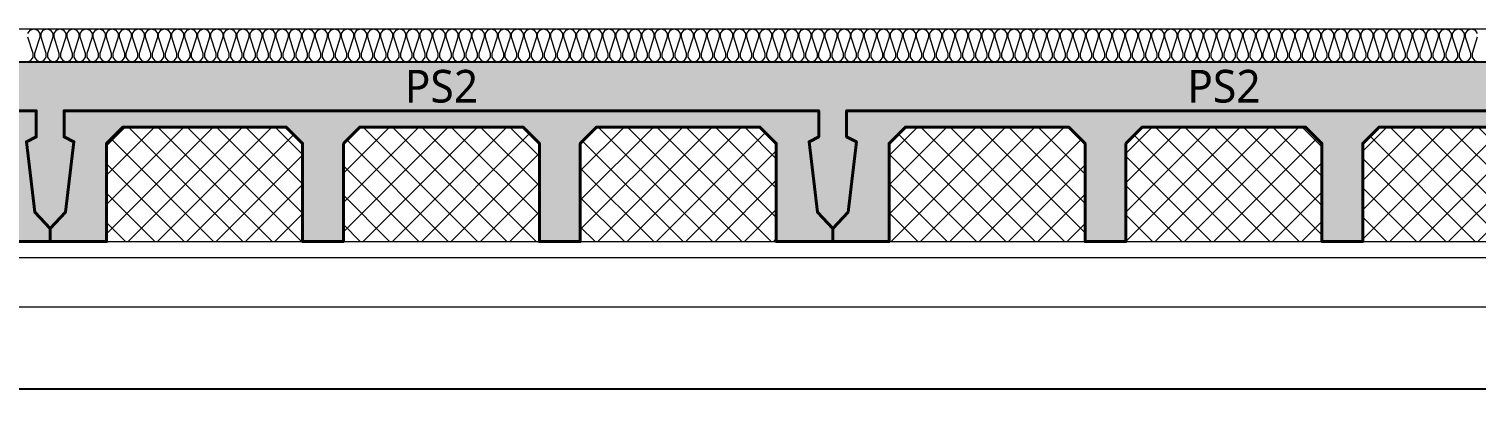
# Model space of a CAD drawing. Header units: millimetres. Extents: x 0 to 420000, y 0 to 297000.
# Drawn here: x 265178 to 269607, y 33150 to 34300 of the extents above; entities that cross this region are included whole.
import ezdxf
from ezdxf.enums import TextEntityAlignment as Align

# ---------------------------------------------------------------- set-up
doc = ezdxf.new("R2010")
doc.units = ezdxf.units.MM
doc.linetypes.add('0731_main_plan$0$form_$0$y-Landschaft$0$_$1$20120914_Verkehrsflächen_Grün$0$20120628_xref - Gammel$1$3_H-GL_F1_U3 - Default$0${ Offset Lines }', pattern=[0])
doc.linetypes.add('CEN', pattern=[62, 60, -1, 0, -1])
for name, color, linetype, lineweight in [('A-AXIS-LINE', 1, 'CEN', 15), ('A-CONC-LIN1', 2, 'Continuous', 40), ('A-CONC-LIN2', 7, 'Continuous', 25), ('A-ELEV-LIN2', 7, 'Continuous', 25), ('A-XXXX-INSL1', 15, 'Continuous', 18), ('A-XXXX-INSL2', 8, 'Continuous', 18)]:
    doc.layers.add(name, color=color, linetype=linetype, lineweight=lineweight)
doc.layers.add('A-CONC-SOLD', color=253, linetype='CEN')
doc.layers.add('A-XXXX-NPLT', color=144, linetype='Continuous', lineweight=15, plot=False)
doc.styles.add('맑은고딕', font='')
doc.styles.get('맑은고딕').set_extended_font_data('Malgun Gothic')

# ---------------------------------------------------------------- blocks, each defined once
blk = doc.blocks.new('axis(211208)')
at = {"layer": 'A-AXIS-LINE', "ltscale": 1000}
blk.add_line((4631788.1, -432118.7), (4955413.1, -432118.7), dxfattribs=at)
blk = doc.blocks.new('PS2')
at = {"layer": 'A-CONC-SOLD'}
h = blk.add_hatch(color=256, dxfattribs=at)
h.dxf.hatch_style = 1
h.paths.add_polyline_path([(1197.5, 0), (-1197.5, 0), (-1197.5, -510), (-1150.5, -460), (-1125, -245), (-1155, -230), (-1155, -150), (1155, -150), (1155, -230), (1125, -245), (1150.5, -460), (1197.5, -510)])
h = blk.add_hatch(color=256, dxfattribs=at)
h.dxf.hatch_style = 1
h.paths.add_polyline_path([(-1150.5, -460), (-1197.5, -510), (-1197.5, -550), (-1025, -550), (-1025, -510), (-1025, -250), (-975, -200), (-475, -200), (-425, -250), (-425, -510), (-425, -550), (-300, -550), (-300, -510), (-300, -250), (-250, -200), (250, -200), (300, -250), (300, -510), (300, -550), (425, -550), (425, -510), (425, -250), (475, -200), (975, -200), (1025, -250), (1025, -510), (1025, -550), (1197.5, -550), (1197.5, -510), (1150.5, -460), (1125, -245), (1155, -230), (1155, -150), (-1155, -150), (-1155, -230), (-1125, -245)])
at = {"layer": 'A-XXXX-INSL2'}
h = blk.add_hatch(dxfattribs=at)
h.set_pattern_fill('ANSI37', color=256, scale=20)
h.set_pattern_definition([(45, (-289951.5, -41968), (-44.90128, 44.90128), []), (135, (-289951.5, -41968), (-44.90128, -44.90128), [])])
h.paths.add_polyline_path([(-975, -200), (-1025, -250), (-1025, -510), (-1025, -550), (-425, -550), (-425, -510), (-425, -250), (-475, -200)])
h.paths.add_polyline_path([(-250, -200), (-300, -250), (-300, -510), (-300, -550), (300, -550), (300, -510), (300, -250), (250, -200)])
h.paths.add_polyline_path([(425, -510), (425, -550), (1025, -550), (1025, -510), (1025, -250), (975, -200), (475, -200), (425, -250)])
at = {"layer": 'A-CONC-LIN1', "color": 2, "linetype": '0731_main_plan$0$form_$0$y-Landschaft$0$_$1$20120914_Verkehrsflächen_Grün$0$20120628_xref - Gammel$1$3_H-GL_F1_U3 - Default$0${ Offset Lines }'}
blk.add_lwpolyline([(-300, -250), (-300, -510), (-300, -510), (-300, -550), (-425, -550), (-425, -510), (-425, -510), (-425, -250), (-475, -200), (-975, -200), (-1025, -250), (-1025, -510), (-1025, -510), (-1025, -550), (-1197.5, -550), (-1197.5, -510), (-1150.5, -460), (-1125, -245), (-1155, -230), (-1155, -150), (1155, -150), (1155, -230), (1125, -245), (1150.5, -460), (1197.5, -510), (1197.5, -550), (1025, -550), (1025, -510), (1025, -510), (1025, -250), (975, -200), (475, -200), (425, -250), (425, -510), (425, -510), (425, -550), (300, -550), (300, -510), (300, -510), (300, -250), (250, -200), (-250, -200)], close=True, dxfattribs=at)
at = {"layer": 'A-CONC-LIN2'}
blk.add_line((-1197.5, 0), (1197.5, 0), dxfattribs=at)
at = {"layer": 'A-XXXX-NPLT'}
for p, q in [((-1025, -550), (-425, -550)), ((-300, -550), (300, -550)), ((425, -550), (1025, -550))]:
    blk.add_line(p, q, dxfattribs=at)
at = {"layer": 'A-XXXX-NPLT', "style": '맑은고딕'}
blk.add_text('PS2', height=100, dxfattribs=at).set_placement((0, -75), align=Align.MIDDLE)
blk = doc.blocks.new('지하2층')
at = {"layer": 'A-ELEV-LIN2'}
blk.add_line((4822823.8, -392368.7), (4877723.8, -392368.7), dxfattribs=at)
at = {"layer": 'A-XXXX-INSL1'}
blk.add_lwpolyline([(4874723.8, -391968.7), (4834673.8, -391968.7), (4834673.8, -392418.7), (4833973.8, -392418.7), (4833973.8, -391968.7), (4825673.8, -391968.7)], dxfattribs=at)
at = {"layer": 'A-XXXX-INSL2'}
blk.add_line((4802023.8, -391268.7), (4878923.8, -391268.7), dxfattribs=at)
for points in [[(4835483.8, -391368.7), (4835494.8, -391364.7), (4835501.8, -391354.7), (4835501.8, -391343.7), (4835485.8, -391293.7)], [(4835485.8, -391282.7), (4835492.8, -391272.7), (4835503.8, -391268.7), (4835514.8, -391272.7), (4835521.8, -391282.7), (4835521.8, -391293.7), (4835505.8, -391343.7), (4835505.8, -391354.7), (4835512.8, -391364.7), (4835523.8, -391368.7), (4835534.8, -391364.7), (4835541.8, -391354.7), (4835541.8, -391343.7), (4835525.8, -391293.7), (4835525.8, -391282.7), (4835532.8, -391272.7), (4835543.8, -391268.7), (4835554.8, -391272.7), (4835561.8, -391282.7), (4835561.8, -391293.7), (4835545.8, -391343.7), (4835545.8, -391354.7), (4835552.8, -391364.7), (4835563.8, -391368.7), (4835574.8, -391364.7), (4835581.8, -391354.7), (4835581.8, -391343.7), (4835565.8, -391293.7), (4835565.8, -391282.7), (4835572.8, -391272.7), (4835583.8, -391268.7), (4835594.8, -391272.7), (4835601.8, -391282.7), (4835601.8, -391293.7), (4835585.8, -391343.7), (4835585.8, -391354.7), (4835592.8, -391364.7), (4835603.8, -391368.7), (4835614.8, -391364.7), (4835621.8, -391354.7), (4835621.8, -391343.7), (4835605.8, -391293.7), (4835605.8, -391282.7), (4835612.8, -391272.7), (4835623.8, -391268.7), (4835634.8, -391272.7), (4835641.8, -391282.7), (4835641.8, -391293.7), (4835625.8, -391343.7), (4835625.8, -391354.7), (4835632.8, -391364.7), (4835643.8, -391368.7), (4835654.8, -391364.7), (4835661.8, -391354.7), (4835661.8, -391343.7), (4835645.8, -391293.7), (4835645.8, -391282.7), (4835652.8, -391272.7), (4835663.8, -391268.7), (4835674.8, -391272.7), (4835681.8, -391282.7), (4835681.8, -391293.7), (4835665.8, -391343.7), (4835665.8, -391354.7), (4835672.8, -391364.7), (4835683.8, -391368.7), (4835694.8, -391364.7), (4835701.8, -391354.7), (4835701.8, -391343.7), (4835685.8, -391293.7), (4835685.8, -391282.7), (4835692.8, -391272.7), (4835703.8, -391268.7), (4835714.8, -391272.7), (4835721.8, -391282.7), (4835721.8, -391293.7), (4835705.8, -391343.7), (4835705.8, -391354.7), (4835712.8, -391364.7), (4835723.8, -391368.7), (4835734.8, -391364.7), (4835741.8, -391354.7), (4835741.8, -391343.7), (4835725.8, -391293.7), (4835725.8, -391282.7), (4835732.8, -391272.7), (4835743.8, -391268.7), (4835754.8, -391272.7), (4835761.8, -391282.7), (4835761.8, -391293.7), (4835745.8, -391343.7), (4835745.8, -391354.7), (4835752.8, -391364.7), (4835763.8, -391368.7), (4835774.8, -391364.7), (4835781.8, -391354.7), (4835781.8, -391343.7), (4835765.8, -391293.7), (4835765.8, -391282.7), (4835772.8, -391272.7), (4835783.8, -391268.7), (4835794.8, -391272.7), (4835801.8, -391282.7), (4835801.8, -391293.7), (4835785.8, -391343.7), (4835785.8, -391354.7), (4835792.8, -391364.7), (4835803.8, -391368.7), (4835814.8, -391364.7), (4835821.8, -391354.7), (4835821.8, -391343.7), (4835805.8, -391293.7), (4835805.8, -391282.7), (4835812.8, -391272.7), (4835823.8, -391268.7), (4835834.8, -391272.7), (4835841.8, -391282.7), (4835841.8, -391293.7), (4835825.8, -391343.7), (4835825.8, -391354.7), (4835832.8, -391364.7), (4835843.8, -391368.7), (4835854.8, -391364.7), (4835861.8, -391354.7), (4835861.8, -391343.7), (4835845.8, -391293.7), (4835845.8, -391282.7), (4835852.8, -391272.7), (4835863.8, -391268.7), (4835874.8, -391272.7), (4835881.8, -391282.7), (4835881.8, -391293.7), (4835865.8, -391343.7), (4835865.8, -391354.7), (4835872.8, -391364.7), (4835883.8, -391368.7), (4835894.8, -391364.7), (4835901.8, -391354.7), (4835901.8, -391343.7), (4835885.8, -391293.7), (4835885.8, -391282.7), (4835892.8, -391272.7), (4835903.8, -391268.7), (4835914.8, -391272.7), (4835921.8, -391282.7), (4835921.8, -391293.7), (4835905.8, -391343.7), (4835905.8, -391354.7), (4835912.8, -391364.7), (4835923.8, -391368.7), (4835934.8, -391364.7), (4835941.8, -391354.7), (4835941.8, -391343.7), (4835925.8, -391293.7), (4835925.8, -391282.7), (4835932.8, -391272.7), (4835943.8, -391268.7), (4835954.8, -391272.7), (4835961.8, -391282.7), (4835961.8, -391293.7), (4835945.8, -391343.7), (4835945.8, -391354.7), (4835952.8, -391364.7), (4835963.8, -391368.7), (4835974.8, -391364.7), (4835981.8, -391354.7), (4835981.8, -391343.7), (4835965.8, -391293.7), (4835965.8, -391282.7), (4835972.8, -391272.7), (4835983.8, -391268.7), (4835994.8, -391272.7), (4836001.8, -391282.7), (4836001.8, -391293.7), (4835985.8, -391343.7), (4835985.8, -391354.7), (4835992.8, -391364.7), (4836003.8, -391368.7), (4836014.8, -391364.7), (4836021.8, -391354.7), (4836021.8, -391343.7), (4836005.8, -391293.7), (4836005.8, -391282.7), (4836012.8, -391272.7), (4836023.8, -391268.7), (4836034.8, -391272.7), (4836041.8, -391282.7), (4836041.8, -391293.7), (4836025.8, -391343.7), (4836025.8, -391354.7), (4836032.8, -391364.7), (4836043.8, -391368.7), (4836054.8, -391364.7), (4836061.8, -391354.7), (4836061.8, -391343.7), (4836045.8, -391293.7), (4836045.8, -391282.7), (4836052.8, -391272.7), (4836063.8, -391268.7), (4836074.8, -391272.7), (4836081.8, -391282.7), (4836081.8, -391293.7), (4836065.8, -391343.7), (4836065.8, -391354.7), (4836072.8, -391364.7), (4836083.8, -391368.7), (4836094.8, -391364.7), (4836101.8, -391354.7), (4836101.8, -391343.7), (4836085.8, -391293.7), (4836085.8, -391282.7), (4836092.8, -391272.7), (4836103.8, -391268.7), (4836114.8, -391272.7), (4836121.8, -391282.7), (4836121.8, -391293.7), (4836105.8, -391343.7), (4836105.8, -391354.7), (4836112.8, -391364.7), (4836123.8, -391368.7), (4836134.8, -391364.7), (4836141.8, -391354.7), (4836141.8, -391343.7), (4836125.8, -391293.7), (4836125.8, -391282.7), (4836132.8, -391272.7), (4836143.8, -391268.7), (4836154.8, -391272.7), (4836161.8, -391282.7), (4836161.8, -391293.7), (4836145.8, -391343.7), (4836145.8, -391354.7), (4836152.8, -391364.7), (4836163.8, -391368.7), (4836174.8, -391364.7), (4836181.8, -391354.7), (4836181.8, -391343.7), (4836165.8, -391293.7), (4836165.8, -391282.7), (4836172.8, -391272.7), (4836183.8, -391268.7), (4836194.8, -391272.7), (4836201.8, -391282.7), (4836201.8, -391293.7), (4836185.8, -391343.7), (4836185.8, -391354.7), (4836192.8, -391364.7), (4836203.8, -391368.7), (4836214.8, -391364.7), (4836221.8, -391354.7), (4836221.8, -391343.7), (4836205.8, -391293.7), (4836205.8, -391282.7), (4836212.8, -391272.7), (4836223.8, -391268.7), (4836234.8, -391272.7), (4836241.8, -391282.7), (4836241.8, -391293.7), (4836225.8, -391343.7), (4836225.8, -391354.7), (4836232.8, -391364.7), (4836243.8, -391368.7), (4836254.8, -391364.7), (4836261.8, -391354.7), (4836261.8, -391343.7), (4836245.8, -391293.7), (4836245.8, -391282.7), (4836252.8, -391272.7), (4836263.8, -391268.7), (4836274.8, -391272.7), (4836281.8, -391282.7), (4836281.8, -391293.7), (4836265.8, -391343.7), (4836265.8, -391354.7), (4836272.8, -391364.7), (4836283.8, -391368.7), (4836294.8, -391364.7), (4836301.8, -391354.7), (4836301.8, -391343.7), (4836285.8, -391293.7), (4836285.8, -391282.7), (4836292.8, -391272.7), (4836303.8, -391268.7), (4836314.8, -391272.7), (4836321.8, -391282.7), (4836321.8, -391293.7), (4836305.8, -391343.7), (4836305.8, -391354.7), (4836312.8, -391364.7), (4836323.8, -391368.7), (4836334.8, -391364.7), (4836341.8, -391354.7), (4836341.8, -391343.7), (4836325.8, -391293.7), (4836325.8, -391282.7), (4836332.8, -391272.7), (4836343.8, -391268.7), (4836354.8, -391272.7), (4836361.8, -391282.7), (4836361.8, -391293.7), (4836345.8, -391343.7), (4836345.8, -391354.7), (4836352.8, -391364.7), (4836363.8, -391368.7), (4836374.8, -391364.7), (4836381.8, -391354.7), (4836381.8, -391343.7), (4836365.8, -391293.7), (4836365.8, -391282.7), (4836372.8, -391272.7), (4836383.8, -391268.7), (4836394.8, -391272.7), (4836401.8, -391282.7), (4836401.8, -391293.7), (4836385.8, -391343.7), (4836385.8, -391354.7), (4836392.8, -391364.7), (4836403.8, -391368.7), (4836414.8, -391364.7), (4836421.8, -391354.7), (4836421.8, -391343.7), (4836405.8, -391293.7), (4836405.8, -391282.7), (4836412.8, -391272.7), (4836423.8, -391268.7), (4836434.8, -391272.7), (4836441.8, -391282.7), (4836441.8, -391293.7), (4836425.8, -391343.7), (4836425.8, -391354.7), (4836432.8, -391364.7), (4836443.8, -391368.7), (4836454.8, -391364.7), (4836461.8, -391354.7), (4836461.8, -391343.7), (4836445.8, -391293.7), (4836445.8, -391282.7), (4836452.8, -391272.7), (4836463.8, -391268.7), (4836474.8, -391272.7), (4836481.8, -391282.7), (4836481.8, -391293.7), (4836465.8, -391343.7), (4836465.8, -391354.7), (4836472.8, -391364.7), (4836483.8, -391368.7), (4836494.8, -391364.7), (4836501.8, -391354.7), (4836501.8, -391343.7), (4836485.8, -391293.7), (4836485.8, -391282.7), (4836492.8, -391272.7), (4836503.8, -391268.7), (4836514.8, -391272.7), (4836521.8, -391282.7), (4836521.8, -391293.7), (4836505.8, -391343.7), (4836505.8, -391354.7), (4836512.8, -391364.7), (4836523.8, -391368.7), (4836534.8, -391364.7), (4836541.8, -391354.7), (4836541.8, -391343.7), (4836525.8, -391293.7), (4836525.8, -391282.7), (4836532.8, -391272.7), (4836543.8, -391268.7), (4836554.8, -391272.7), (4836561.8, -391282.7), (4836561.8, -391293.7), (4836545.8, -391343.7), (4836545.8, -391354.7), (4836552.8, -391364.7), (4836563.8, -391368.7), (4836574.8, -391364.7), (4836581.8, -391354.7), (4836581.8, -391343.7), (4836565.8, -391293.7), (4836565.8, -391282.7), (4836572.8, -391272.7), (4836583.8, -391268.7), (4836594.8, -391272.7), (4836601.8, -391282.7), (4836601.8, -391293.7), (4836585.8, -391343.7), (4836585.8, -391354.7), (4836592.8, -391364.7), (4836603.8, -391368.7), (4836614.8, -391364.7), (4836621.8, -391354.7), (4836621.8, -391343.7), (4836605.8, -391293.7), (4836605.8, -391282.7), (4836612.8, -391272.7), (4836623.8, -391268.7), (4836634.8, -391272.7), (4836641.8, -391282.7), (4836641.8, -391293.7), (4836625.8, -391343.7), (4836625.8, -391354.7), (4836632.8, -391364.7), (4836643.8, -391368.7), (4836654.8, -391364.7), (4836661.8, -391354.7), (4836661.8, -391343.7), (4836645.8, -391293.7), (4836645.8, -391282.7), (4836652.8, -391272.7), (4836663.8, -391268.7), (4836674.8, -391272.7), (4836681.8, -391282.7), (4836681.8, -391293.7), (4836665.8, -391343.7), (4836665.8, -391354.7), (4836672.8, -391364.7), (4836683.8, -391368.7), (4836694.8, -391364.7), (4836701.8, -391354.7), (4836701.8, -391343.7), (4836685.8, -391293.7), (4836685.8, -391282.7), (4836692.8, -391272.7), (4836703.8, -391268.7), (4836714.8, -391272.7), (4836721.8, -391282.7), (4836721.8, -391293.7), (4836705.8, -391343.7), (4836705.8, -391354.7), (4836712.8, -391364.7), (4836723.8, -391368.7), (4836734.8, -391364.7), (4836741.8, -391354.7), (4836741.8, -391343.7), (4836725.8, -391293.7), (4836725.8, -391282.7), (4836732.8, -391272.7), (4836743.8, -391268.7), (4836754.8, -391272.7), (4836761.8, -391282.7), (4836761.8, -391293.7), (4836745.8, -391343.7), (4836745.8, -391354.7), (4836752.8, -391364.7), (4836763.8, -391368.7), (4836774.8, -391364.7), (4836781.8, -391354.7), (4836781.8, -391343.7), (4836765.8, -391293.7), (4836765.8, -391282.7), (4836772.8, -391272.7), (4836783.8, -391268.7), (4836794.8, -391272.7), (4836801.8, -391282.7), (4836801.8, -391293.7), (4836785.8, -391343.7), (4836785.8, -391354.7), (4836792.8, -391364.7), (4836803.8, -391368.7), (4836814.8, -391364.7), (4836821.8, -391354.7), (4836821.8, -391343.7), (4836805.8, -391293.7), (4836805.8, -391282.7), (4836812.8, -391272.7), (4836823.8, -391268.7), (4836834.8, -391272.7), (4836841.8, -391282.7), (4836841.8, -391293.7), (4836825.8, -391343.7), (4836825.8, -391354.7), (4836832.8, -391364.7), (4836843.8, -391368.7), (4836854.8, -391364.7), (4836861.8, -391354.7), (4836861.8, -391343.7), (4836845.8, -391293.7), (4836845.8, -391282.7), (4836852.8, -391272.7), (4836863.8, -391268.7), (4836874.8, -391272.7), (4836881.8, -391282.7), (4836881.8, -391293.7), (4836865.8, -391343.7), (4836865.8, -391354.7), (4836872.8, -391364.7), (4836883.8, -391368.7), (4836894.8, -391364.7), (4836901.8, -391354.7), (4836901.8, -391343.7), (4836885.8, -391293.7), (4836885.8, -391282.7), (4836892.8, -391272.7), (4836903.8, -391268.7), (4836914.8, -391272.7), (4836921.8, -391282.7), (4836921.8, -391293.7), (4836905.8, -391343.7), (4836905.8, -391354.7), (4836912.8, -391364.7), (4836923.8, -391368.7), (4836934.8, -391364.7), (4836941.8, -391354.7), (4836941.8, -391343.7), (4836925.8, -391293.7), (4836925.8, -391282.7), (4836932.8, -391272.7), (4836943.8, -391268.7), (4836954.8, -391272.7), (4836961.8, -391282.7), (4836961.8, -391293.7), (4836945.8, -391343.7), (4836945.8, -391354.7), (4836952.8, -391364.7), (4836963.8, -391368.7), (4836974.8, -391364.7), (4836981.8, -391354.7), (4836981.8, -391343.7), (4836965.8, -391293.7), (4836965.8, -391282.7), (4836972.8, -391272.7), (4836983.8, -391268.7), (4836994.8, -391272.7), (4837001.8, -391282.7), (4837001.8, -391293.7), (4836985.8, -391343.7), (4836985.8, -391354.7), (4836992.8, -391364.7), (4837003.8, -391368.7), (4837014.8, -391364.7), (4837021.8, -391354.7), (4837021.8, -391343.7), (4837005.8, -391293.7), (4837005.8, -391282.7), (4837012.8, -391272.7), (4837023.8, -391268.7), (4837034.8, -391272.7), (4837041.8, -391282.7), (4837041.8, -391293.7), (4837025.8, -391343.7), (4837025.8, -391354.7), (4837032.8, -391364.7), (4837043.8, -391368.7), (4837054.8, -391364.7), (4837061.8, -391354.7), (4837061.8, -391343.7), (4837045.8, -391293.7), (4837045.8, -391282.7), (4837052.8, -391272.7), (4837063.8, -391268.7), (4837074.8, -391272.7), (4837081.8, -391282.7), (4837081.8, -391293.7), (4837065.8, -391343.7), (4837065.8, -391354.7), (4837072.8, -391364.7), (4837083.8, -391368.7), (4837094.8, -391364.7), (4837101.8, -391354.7), (4837101.8, -391343.7), (4837085.8, -391293.7), (4837085.8, -391282.7), (4837092.8, -391272.7), (4837103.8, -391268.7), (4837114.8, -391272.7), (4837121.8, -391282.7), (4837121.8, -391293.7), (4837105.8, -391343.7), (4837105.8, -391354.7), (4837112.8, -391364.7), (4837123.8, -391368.7), (4837134.8, -391364.7), (4837141.8, -391354.7), (4837141.8, -391343.7), (4837125.8, -391293.7), (4837125.8, -391282.7), (4837132.8, -391272.7), (4837143.8, -391268.7), (4837154.8, -391272.7), (4837161.8, -391282.7), (4837161.8, -391293.7), (4837145.8, -391343.7), (4837145.8, -391354.7), (4837152.8, -391364.7), (4837163.8, -391368.7), (4837174.8, -391364.7), (4837181.8, -391354.7), (4837181.8, -391343.7), (4837165.8, -391293.7), (4837165.8, -391282.7), (4837172.8, -391272.7), (4837183.8, -391268.7), (4837194.8, -391272.7), (4837201.8, -391282.7), (4837201.8, -391293.7), (4837185.8, -391343.7), (4837185.8, -391354.7), (4837192.8, -391364.7), (4837203.8, -391368.7), (4837214.8, -391364.7), (4837221.8, -391354.7), (4837221.8, -391343.7), (4837205.8, -391293.7), (4837205.8, -391282.7), (4837212.8, -391272.7), (4837223.8, -391268.7), (4837234.8, -391272.7), (4837241.8, -391282.7), (4837241.8, -391293.7), (4837225.8, -391343.7), (4837225.8, -391354.7), (4837232.8, -391364.7), (4837243.8, -391368.7), (4837254.8, -391364.7), (4837261.8, -391354.7), (4837261.8, -391343.7), (4837245.8, -391293.7), (4837245.8, -391282.7), (4837252.8, -391272.7), (4837263.8, -391268.7), (4837274.8, -391272.7), (4837281.8, -391282.7), (4837281.8, -391293.7), (4837265.8, -391343.7), (4837265.8, -391354.7), (4837272.8, -391364.7), (4837283.8, -391368.7), (4837294.8, -391364.7), (4837301.8, -391354.7), (4837301.8, -391343.7), (4837285.8, -391293.7), (4837285.8, -391282.7), (4837292.8, -391272.7), (4837303.8, -391268.7), (4837314.8, -391272.7), (4837321.8, -391282.7), (4837321.8, -391293.7), (4837305.8, -391343.7), (4837305.8, -391354.7), (4837312.8, -391364.7), (4837323.8, -391368.7), (4837334.8, -391364.7), (4837341.8, -391354.7), (4837341.8, -391343.7), (4837325.8, -391293.7), (4837325.8, -391282.7), (4837332.8, -391272.7), (4837343.8, -391268.7), (4837354.8, -391272.7), (4837361.8, -391282.7), (4837361.8, -391293.7), (4837345.8, -391343.7), (4837345.8, -391354.7), (4837352.8, -391364.7), (4837363.8, -391368.7), (4837374.8, -391364.7), (4837381.8, -391354.7), (4837381.8, -391343.7), (4837365.8, -391293.7), (4837365.8, -391282.7), (4837372.8, -391272.7), (4837383.8, -391268.7), (4837394.8, -391272.7), (4837401.8, -391282.7), (4837401.8, -391293.7), (4837385.8, -391343.7), (4837385.8, -391354.7), (4837392.8, -391364.7), (4837403.8, -391368.7), (4837414.8, -391364.7), (4837421.8, -391354.7), (4837421.8, -391343.7), (4837405.8, -391293.7), (4837405.8, -391282.7), (4837412.8, -391272.7), (4837423.8, -391268.7), (4837434.8, -391272.7), (4837441.8, -391282.7), (4837441.8, -391293.7), (4837425.8, -391343.7), (4837425.8, -391354.7), (4837432.8, -391364.7), (4837443.8, -391368.7), (4837454.8, -391364.7), (4837461.8, -391354.7), (4837461.8, -391343.7), (4837445.8, -391293.7), (4837445.8, -391282.7), (4837452.8, -391272.7), (4837463.8, -391268.7), (4837474.8, -391272.7), (4837481.8, -391282.7), (4837481.8, -391293.7), (4837465.8, -391343.7), (4837465.8, -391354.7), (4837472.8, -391364.7), (4837483.8, -391368.7), (4837494.8, -391364.7), (4837501.8, -391354.7), (4837501.8, -391343.7), (4837485.8, -391293.7), (4837485.8, -391282.7), (4837492.8, -391272.7), (4837503.8, -391268.7), (4837514.8, -391272.7), (4837521.8, -391282.7), (4837521.8, -391293.7), (4837505.8, -391343.7), (4837505.8, -391354.7), (4837512.8, -391364.7), (4837523.8, -391368.7), (4837534.8, -391364.7), (4837541.8, -391354.7), (4837541.8, -391343.7), (4837525.8, -391293.7), (4837525.8, -391282.7), (4837532.8, -391272.7), (4837543.8, -391268.7), (4837554.8, -391272.7), (4837561.8, -391282.7), (4837561.8, -391293.7), (4837545.8, -391343.7), (4837545.8, -391354.7), (4837552.8, -391364.7), (4837563.8, -391368.7), (4837574.8, -391364.7), (4837581.8, -391354.7), (4837581.8, -391343.7), (4837565.8, -391293.7), (4837565.8, -391282.7), (4837572.8, -391272.7), (4837583.8, -391268.7), (4837594.8, -391272.7), (4837601.8, -391282.7), (4837601.8, -391293.7), (4837585.8, -391343.7), (4837585.8, -391354.7), (4837592.8, -391364.7), (4837603.8, -391368.7), (4837614.8, -391364.7), (4837621.8, -391354.7), (4837621.8, -391343.7), (4837605.8, -391293.7), (4837605.8, -391282.7), (4837612.8, -391272.7), (4837623.8, -391268.7), (4837634.8, -391272.7), (4837641.8, -391282.7), (4837641.8, -391293.7), (4837625.8, -391343.7), (4837625.8, -391354.7), (4837632.8, -391364.7), (4837643.8, -391368.7), (4837654.8, -391364.7), (4837661.8, -391354.7), (4837661.8, -391343.7), (4837645.8, -391293.7), (4837645.8, -391282.7), (4837652.8, -391272.7), (4837663.8, -391268.7), (4837674.8, -391272.7), (4837681.8, -391282.7), (4837681.8, -391293.7), (4837665.8, -391343.7), (4837665.8, -391354.7), (4837672.8, -391364.7), (4837683.8, -391368.7), (4837694.8, -391364.7), (4837701.8, -391354.7), (4837701.8, -391343.7), (4837685.8, -391293.7), (4837685.8, -391282.7), (4837692.8, -391272.7), (4837703.8, -391268.7), (4837714.8, -391272.7), (4837721.8, -391282.7), (4837721.8, -391293.7), (4837705.8, -391343.7), (4837705.8, -391354.7), (4837712.8, -391364.7), (4837723.8, -391368.7), (4837734.8, -391364.7), (4837741.8, -391354.7), (4837741.8, -391343.7), (4837725.8, -391293.7), (4837725.8, -391282.7), (4837732.8, -391272.7), (4837743.8, -391268.7), (4837754.8, -391272.7), (4837761.8, -391282.7), (4837761.8, -391293.7), (4837745.8, -391343.7), (4837745.8, -391354.7), (4837752.8, -391364.7), (4837763.8, -391368.7), (4837774.8, -391364.7), (4837781.8, -391354.7), (4837781.8, -391343.7), (4837765.8, -391293.7), (4837765.8, -391282.7), (4837772.8, -391272.7), (4837783.8, -391268.7), (4837794.8, -391272.7), (4837801.8, -391282.7), (4837801.8, -391293.7), (4837785.8, -391343.7), (4837785.8, -391354.7), (4837792.8, -391364.7), (4837803.8, -391368.7), (4837814.8, -391364.7), (4837821.8, -391354.7), (4837821.8, -391343.7), (4837805.8, -391293.7), (4837805.8, -391282.7), (4837812.8, -391272.7), (4837823.8, -391268.7), (4837834.8, -391272.7), (4837841.8, -391282.7), (4837841.8, -391293.7), (4837825.8, -391343.7), (4837825.8, -391354.7), (4837832.8, -391364.7), (4837843.8, -391368.7), (4837854.8, -391364.7), (4837861.8, -391354.7), (4837861.8, -391343.7), (4837845.8, -391293.7), (4837845.8, -391282.7), (4837852.8, -391272.7), (4837863.8, -391268.7), (4837874.8, -391272.7), (4837881.8, -391282.7), (4837881.8, -391293.7), (4837865.8, -391343.7), (4837865.8, -391354.7), (4837872.8, -391364.7), (4837883.8, -391368.7), (4837894.8, -391364.7), (4837901.8, -391354.7), (4837901.8, -391343.7), (4837885.8, -391293.7), (4837885.8, -391282.7), (4837892.8, -391272.7), (4837903.8, -391268.7), (4837914.8, -391272.7), (4837921.8, -391282.7), (4837921.8, -391293.7), (4837905.8, -391343.7), (4837905.8, -391354.7), (4837912.8, -391364.7), (4837923.8, -391368.7), (4837934.8, -391364.7), (4837941.8, -391354.7), (4837941.8, -391343.7), (4837925.8, -391293.7), (4837925.8, -391282.7), (4837932.8, -391272.7), (4837943.8, -391268.7), (4837954.8, -391272.7), (4837961.8, -391282.7), (4837961.8, -391293.7), (4837945.8, -391343.7), (4837945.8, -391354.7), (4837952.8, -391364.7), (4837963.8, -391368.7), (4837974.8, -391364.7), (4837981.8, -391354.7), (4837981.8, -391343.7), (4837965.8, -391293.7), (4837965.8, -391282.7), (4837972.8, -391272.7), (4837983.8, -391268.7), (4837994.8, -391272.7), (4838001.8, -391282.7), (4838001.8, -391293.7), (4837985.8, -391343.7), (4837985.8, -391354.7), (4837992.8, -391364.7), (4838003.8, -391368.7), (4838014.8, -391364.7), (4838021.8, -391354.7), (4838021.8, -391343.7), (4838005.8, -391293.7), (4838005.8, -391282.7), (4838012.8, -391272.7), (4838023.8, -391268.7), (4838034.8, -391272.7), (4838041.8, -391282.7), (4838041.8, -391293.7), (4838025.8, -391343.7), (4838025.8, -391354.7), (4838032.8, -391364.7), (4838043.8, -391368.7), (4838054.8, -391364.7), (4838061.8, -391354.7), (4838061.8, -391343.7), (4838045.8, -391293.7), (4838045.8, -391282.7), (4838052.8, -391272.7), (4838063.8, -391268.7), (4838074.8, -391272.7), (4838081.8, -391282.7), (4838081.8, -391293.7), (4838065.8, -391343.7), (4838065.8, -391354.7), (4838072.8, -391364.7), (4838083.8, -391368.7), (4838094.8, -391364.7), (4838101.8, -391354.7), (4838101.8, -391343.7), (4838085.8, -391293.7), (4838085.8, -391282.7), (4838092.8, -391272.7), (4838103.8, -391268.7), (4838114.8, -391272.7), (4838121.8, -391282.7), (4838121.8, -391293.7), (4838105.8, -391343.7), (4838105.8, -391354.7), (4838112.8, -391364.7), (4838123.8, -391368.7), (4838134.8, -391364.7), (4838141.8, -391354.7), (4838141.8, -391343.7), (4838125.8, -391293.7), (4838125.8, -391282.7), (4838132.8, -391272.7), (4838143.8, -391268.7), (4838154.8, -391272.7), (4838161.8, -391282.7), (4838161.8, -391293.7), (4838145.8, -391343.7), (4838145.8, -391354.7), (4838152.8, -391364.7), (4838163.8, -391368.7), (4838174.8, -391364.7), (4838181.8, -391354.7), (4838181.8, -391343.7), (4838165.8, -391293.7), (4838165.8, -391282.7), (4838172.8, -391272.7), (4838183.8, -391268.7), (4838194.8, -391272.7), (4838201.8, -391282.7), (4838201.8, -391293.7), (4838185.8, -391343.7), (4838185.8, -391354.7), (4838192.8, -391364.7), (4838203.8, -391368.7), (4838214.8, -391364.7), (4838221.8, -391354.7), (4838221.8, -391343.7), (4838205.8, -391293.7), (4838205.8, -391282.7), (4838212.8, -391272.7), (4838223.8, -391268.7), (4838234.8, -391272.7), (4838241.8, -391282.7), (4838241.8, -391293.7), (4838225.8, -391343.7), (4838225.8, -391354.7), (4838232.8, -391364.7), (4838243.8, -391368.7), (4838254.8, -391364.7), (4838261.8, -391354.7), (4838261.8, -391343.7), (4838245.8, -391293.7), (4838245.8, -391282.7), (4838252.8, -391272.7), (4838263.8, -391268.7), (4838274.8, -391272.7), (4838281.8, -391282.7), (4838281.8, -391293.7), (4838265.8, -391343.7), (4838265.8, -391354.7), (4838272.8, -391364.7), (4838283.8, -391368.7), (4838294.8, -391364.7), (4838301.8, -391354.7), (4838301.8, -391343.7), (4838285.8, -391293.7), (4838285.8, -391282.7), (4838292.8, -391272.7), (4838303.8, -391268.7), (4838314.8, -391272.7), (4838321.8, -391282.7), (4838321.8, -391293.7), (4838305.8, -391343.7), (4838305.8, -391354.7), (4838312.8, -391364.7), (4838323.8, -391368.7), (4838334.8, -391364.7), (4838341.8, -391354.7), (4838341.8, -391343.7), (4838325.8, -391293.7), (4838325.8, -391282.7), (4838332.8, -391272.7), (4838343.8, -391268.7), (4838354.8, -391272.7), (4838361.8, -391282.7), (4838361.8, -391293.7), (4838345.8, -391343.7), (4838345.8, -391354.7), (4838352.8, -391364.7), (4838363.8, -391368.7), (4838374.8, -391364.7), (4838381.8, -391354.7), (4838381.8, -391343.7), (4838365.8, -391293.7), (4838365.8, -391282.7), (4838372.8, -391272.7), (4838383.8, -391268.7), (4838394.8, -391272.7), (4838401.8, -391282.7), (4838401.8, -391293.7), (4838385.8, -391343.7), (4838385.8, -391354.7), (4838392.8, -391364.7), (4838403.8, -391368.7), (4838414.8, -391364.7), (4838421.8, -391354.7), (4838421.8, -391343.7), (4838405.8, -391293.7), (4838405.8, -391282.7), (4838412.8, -391272.7), (4838423.8, -391268.7), (4838434.8, -391272.7), (4838441.8, -391282.7), (4838441.8, -391293.7), (4838425.8, -391343.7), (4838425.8, -391354.7), (4838432.8, -391364.7), (4838443.8, -391368.7), (4838454.8, -391364.7), (4838461.8, -391354.7), (4838461.8, -391343.7), (4838445.8, -391293.7), (4838445.8, -391282.7), (4838452.8, -391272.7), (4838463.8, -391268.7), (4838474.8, -391272.7), (4838481.8, -391282.7), (4838481.8, -391293.7), (4838465.8, -391343.7), (4838465.8, -391354.7), (4838472.8, -391364.7), (4838483.8, -391368.7), (4838494.8, -391364.7), (4838501.8, -391354.7), (4838501.8, -391343.7), (4838485.8, -391293.7), (4838485.8, -391282.7), (4838492.8, -391272.7), (4838503.8, -391268.7), (4838514.8, -391272.7), (4838521.8, -391282.7), (4838521.8, -391293.7), (4838505.8, -391343.7), (4838505.8, -391354.7), (4838512.8, -391364.7), (4838523.8, -391368.7), (4838534.8, -391364.7), (4838541.8, -391354.7), (4838541.8, -391343.7), (4838525.8, -391293.7), (4838525.8, -391282.7), (4838532.8, -391272.7), (4838543.8, -391268.7), (4838554.8, -391272.7), (4838561.8, -391282.7), (4838561.8, -391293.7), (4838545.8, -391343.7), (4838545.8, -391354.7), (4838552.8, -391364.7), (4838563.8, -391368.7), (4838574.8, -391364.7), (4838581.8, -391354.7), (4838581.8, -391343.7), (4838565.8, -391293.7), (4838565.8, -391282.7), (4838572.8, -391272.7), (4838583.8, -391268.7), (4838594.8, -391272.7), (4838601.8, -391282.7), (4838601.8, -391293.7), (4838585.8, -391343.7), (4838585.8, -391354.7), (4838592.8, -391364.7), (4838603.8, -391368.7), (4838614.8, -391364.7), (4838621.8, -391354.7), (4838621.8, -391343.7), (4838605.8, -391293.7), (4838605.8, -391282.7), (4838612.8, -391272.7), (4838623.8, -391268.7), (4838634.8, -391272.7), (4838641.8, -391282.7), (4838641.8, -391293.7), (4838625.8, -391343.7), (4838625.8, -391354.7), (4838632.8, -391364.7), (4838643.8, -391368.7), (4838654.8, -391364.7), (4838661.8, -391354.7), (4838661.8, -391343.7), (4838645.8, -391293.7), (4838645.8, -391282.7), (4838652.8, -391272.7), (4838663.8, -391268.7), (4838674.8, -391272.7), (4838681.8, -391282.7), (4838681.8, -391293.7), (4838665.8, -391343.7), (4838665.8, -391354.7), (4838672.8, -391364.7), (4838683.8, -391368.7), (4838694.8, -391364.7), (4838701.8, -391354.7), (4838701.8, -391343.7), (4838685.8, -391293.7), (4838685.8, -391282.7), (4838692.8, -391272.7), (4838703.8, -391268.7), (4838714.8, -391272.7), (4838721.8, -391282.7), (4838721.8, -391293.7), (4838705.8, -391343.7), (4838705.8, -391354.7), (4838712.8, -391364.7), (4838723.8, -391368.7), (4838734.8, -391364.7), (4838741.8, -391354.7), (4838741.8, -391343.7), (4838725.8, -391293.7), (4838725.8, -391282.7), (4838732.8, -391272.7), (4838743.8, -391268.7), (4838754.8, -391272.7), (4838761.8, -391282.7), (4838761.8, -391293.7), (4838745.8, -391343.7), (4838745.8, -391354.7), (4838752.8, -391364.7), (4838763.8, -391368.7), (4838774.8, -391364.7), (4838781.8, -391354.7), (4838781.8, -391343.7), (4838765.8, -391293.7), (4838765.8, -391282.7), (4838772.8, -391272.7), (4838783.8, -391268.7), (4838794.8, -391272.7), (4838801.8, -391282.7), (4838801.8, -391293.7), (4838785.8, -391343.7), (4838785.8, -391354.7), (4838792.8, -391364.7), (4838803.8, -391368.7), (4838814.8, -391364.7), (4838821.8, -391354.7), (4838821.8, -391343.7), (4838805.8, -391293.7), (4838805.8, -391282.7), (4838812.8, -391272.7), (4838823.8, -391268.7), (4838834.8, -391272.7), (4838841.8, -391282.7), (4838841.8, -391293.7), (4838825.8, -391343.7), (4838825.8, -391354.7), (4838832.8, -391364.7), (4838843.8, -391368.7), (4838854.8, -391364.7), (4838861.8, -391354.7), (4838861.8, -391343.7), (4838845.8, -391293.7), (4838845.8, -391282.7), (4838852.8, -391272.7), (4838863.8, -391268.7), (4838874.8, -391272.7), (4838881.8, -391282.7), (4838881.8, -391293.7), (4838865.8, -391343.7), (4838865.8, -391354.7), (4838872.8, -391364.7), (4838883.8, -391368.7), (4838894.8, -391364.7), (4838901.8, -391354.7), (4838901.8, -391343.7), (4838885.8, -391293.7), (4838885.8, -391282.7), (4838892.8, -391272.7), (4838903.8, -391268.7), (4838914.8, -391272.7), (4838921.8, -391282.7), (4838921.8, -391293.7), (4838905.8, -391343.7), (4838905.8, -391354.7), (4838912.8, -391364.7), (4838923.8, -391368.7), (4838934.8, -391364.7), (4838941.8, -391354.7), (4838941.8, -391343.7), (4838925.8, -391293.7), (4838925.8, -391282.7), (4838932.8, -391272.7), (4838943.8, -391268.7), (4838954.8, -391272.7), (4838961.8, -391282.7), (4838961.8, -391293.7), (4838945.8, -391343.7), (4838945.8, -391354.7), (4838952.8, -391364.7), (4838963.8, -391368.7), (4838974.8, -391364.7), (4838981.8, -391354.7), (4838981.8, -391343.7), (4838965.8, -391293.7), (4838965.8, -391282.7), (4838972.8, -391272.7), (4838983.8, -391268.7), (4838994.8, -391272.7), (4839001.8, -391282.7), (4839001.8, -391293.7), (4838985.8, -391343.7), (4838985.8, -391354.7), (4838992.8, -391364.7), (4839003.8, -391368.7), (4839014.8, -391364.7), (4839021.8, -391354.7), (4839021.8, -391343.7), (4839005.8, -391293.7), (4839005.8, -391282.7), (4839012.8, -391272.7), (4839023.8, -391268.7), (4839034.8, -391272.7), (4839041.8, -391282.7), (4839041.8, -391293.7), (4839025.8, -391343.7), (4839025.8, -391354.7), (4839032.8, -391364.7), (4839043.8, -391368.7), (4839054.8, -391364.7), (4839061.8, -391354.7), (4839061.8, -391343.7), (4839045.8, -391293.7), (4839045.8, -391282.7), (4839052.8, -391272.7), (4839063.8, -391268.7), (4839074.8, -391272.7), (4839081.8, -391282.7), (4839081.8, -391293.7), (4839065.8, -391343.7), (4839065.8, -391354.7), (4839072.8, -391364.7), (4839083.8, -391368.7), (4839094.8, -391364.7), (4839101.8, -391354.7), (4839101.8, -391343.7), (4839085.8, -391293.7), (4839085.8, -391282.7), (4839092.8, -391272.7), (4839103.8, -391268.7), (4839114.8, -391272.7), (4839121.8, -391282.7), (4839121.8, -391293.7), (4839105.8, -391343.7), (4839105.8, -391354.7), (4839112.8, -391364.7), (4839123.8, -391368.7), (4839134.8, -391364.7), (4839141.8, -391354.7), (4839141.8, -391343.7), (4839125.8, -391293.7), (4839125.8, -391282.7), (4839132.8, -391272.7), (4839143.8, -391268.7), (4839154.8, -391272.7), (4839161.8, -391282.7), (4839161.8, -391293.7), (4839145.8, -391343.7), (4839145.8, -391354.7), (4839152.8, -391364.7), (4839163.8, -391368.7), (4839174.8, -391364.7), (4839181.8, -391354.7), (4839181.8, -391343.7), (4839165.8, -391293.7), (4839165.8, -391282.7), (4839172.8, -391272.7), (4839183.8, -391268.7), (4839194.8, -391272.7), (4839201.8, -391282.7), (4839201.8, -391293.7), (4839185.8, -391343.7), (4839185.8, -391354.7), (4839192.8, -391364.7), (4839203.8, -391368.7), (4839214.8, -391364.7), (4839221.8, -391354.7), (4839221.8, -391343.7), (4839205.8, -391293.7), (4839205.8, -391282.7), (4839212.8, -391272.7), (4839223.8, -391268.7), (4839234.8, -391272.7), (4839241.8, -391282.7), (4839241.8, -391293.7), (4839225.8, -391343.7), (4839225.8, -391354.7), (4839232.8, -391364.7), (4839243.8, -391368.7), (4839254.8, -391364.7), (4839261.8, -391354.7), (4839261.8, -391343.7), (4839245.8, -391293.7), (4839245.8, -391282.7), (4839252.8, -391272.7), (4839263.8, -391268.7), (4839274.8, -391272.7), (4839281.8, -391282.7), (4839281.8, -391293.7), (4839265.8, -391343.7), (4839265.8, -391354.7), (4839272.8, -391364.7), (4839283.8, -391368.7), (4839294.8, -391364.7), (4839301.8, -391354.7), (4839301.8, -391343.7), (4839285.8, -391293.7), (4839285.8, -391282.7), (4839292.8, -391272.7), (4839303.8, -391268.7), (4839314.8, -391272.7), (4839321.8, -391282.7), (4839321.8, -391293.7), (4839305.8, -391343.7), (4839305.8, -391354.7), (4839312.8, -391364.7), (4839323.8, -391368.7), (4839334.8, -391364.7), (4839341.8, -391354.7), (4839341.8, -391343.7), (4839325.8, -391293.7), (4839325.8, -391282.7), (4839332.8, -391272.7), (4839343.8, -391268.7), (4839354.8, -391272.7), (4839361.8, -391282.7), (4839361.8, -391293.7), (4839345.8, -391343.7), (4839345.8, -391354.7), (4839352.8, -391364.7), (4839363.8, -391368.7), (4839374.8, -391364.7), (4839381.8, -391354.7), (4839381.8, -391343.7), (4839365.8, -391293.7), (4839365.8, -391282.7), (4839372.8, -391272.7), (4839383.8, -391268.7), (4839394.8, -391272.7), (4839401.8, -391282.7), (4839401.8, -391293.7), (4839385.8, -391343.7), (4839385.8, -391354.7), (4839392.8, -391364.7), (4839403.8, -391368.7), (4839414.8, -391364.7), (4839421.8, -391354.7), (4839421.8, -391343.7), (4839405.8, -391293.7), (4839405.8, -391282.7), (4839412.8, -391272.7), (4839423.8, -391268.7), (4839434.8, -391272.7), (4839441.8, -391282.7), (4839441.8, -391293.7), (4839425.8, -391343.7), (4839425.8, -391354.7), (4839432.8, -391364.7), (4839443.8, -391368.7), (4839454.8, -391364.7), (4839461.8, -391354.7), (4839461.8, -391343.7), (4839445.8, -391293.7), (4839445.8, -391282.7), (4839452.8, -391272.7), (4839463.8, -391268.7), (4839474.8, -391272.7), (4839481.8, -391282.7), (4839481.8, -391293.7), (4839465.8, -391343.7), (4839465.8, -391354.7), (4839472.8, -391364.7), (4839483.8, -391368.7), (4839494.8, -391364.7), (4839501.8, -391354.7), (4839501.8, -391343.7), (4839485.8, -391293.7), (4839485.8, -391282.7), (4839492.8, -391272.7), (4839503.8, -391268.7), (4839514.8, -391272.7), (4839521.8, -391282.7), (4839521.8, -391293.7), (4839505.8, -391343.7), (4839505.8, -391354.7), (4839512.8, -391364.7), (4839523.8, -391368.7), (4839534.8, -391364.7), (4839541.8, -391354.7), (4839541.8, -391343.7), (4839525.8, -391293.7), (4839525.8, -391282.7), (4839532.8, -391272.7), (4839543.8, -391268.7), (4839554.8, -391272.7), (4839561.8, -391282.7), (4839561.8, -391293.7), (4839545.8, -391343.7), (4839545.8, -391354.7), (4839552.8, -391364.7), (4839563.8, -391368.7), (4839574.8, -391364.7), (4839581.8, -391354.7), (4839581.8, -391343.7), (4839565.8, -391293.7), (4839565.8, -391282.7), (4839572.8, -391272.7), (4839583.8, -391268.7), (4839594.8, -391272.7), (4839601.8, -391282.7), (4839601.8, -391293.7), (4839585.8, -391343.7), (4839585.8, -391354.7), (4839592.8, -391364.7), (4839603.8, -391368.7), (4839614.8, -391364.7), (4839621.8, -391354.7), (4839621.8, -391343.7), (4839605.8, -391293.7), (4839605.8, -391282.7), (4839612.8, -391272.7), (4839623.8, -391268.7), (4839634.8, -391272.7), (4839641.8, -391282.7), (4839641.8, -391293.7), (4839625.8, -391343.7), (4839625.8, -391354.7), (4839632.8, -391364.7), (4839643.8, -391368.7), (4839654.8, -391364.7), (4839661.8, -391354.7), (4839661.8, -391343.7), (4839645.8, -391293.7), (4839645.8, -391282.7), (4839652.8, -391272.7), (4839663.8, -391268.7), (4839674.8, -391272.7), (4839681.8, -391282.7), (4839681.8, -391293.7), (4839665.8, -391343.7), (4839665.8, -391354.7), (4839672.8, -391364.7), (4839683.8, -391368.7), (4839694.8, -391364.7), (4839701.8, -391354.7), (4839701.8, -391343.7), (4839685.8, -391293.7), (4839685.8, -391282.7), (4839692.8, -391272.7), (4839703.8, -391268.7), (4839714.8, -391272.7), (4839721.8, -391282.7), (4839721.8, -391293.7), (4839705.8, -391343.7), (4839705.8, -391354.7), (4839712.8, -391364.7), (4839723.8, -391368.7), (4839734.8, -391364.7), (4839741.8, -391354.7), (4839741.8, -391343.7), (4839725.8, -391293.7), (4839725.8, -391282.7), (4839732.8, -391272.7), (4839743.8, -391268.7), (4839754.8, -391272.7), (4839761.8, -391282.7), (4839761.8, -391293.7), (4839745.8, -391343.7), (4839745.8, -391354.7), (4839752.8, -391364.7), (4839763.8, -391368.7), (4839774.8, -391364.7), (4839781.8, -391354.7), (4839781.8, -391343.7), (4839765.8, -391293.7), (4839765.8, -391282.7), (4839772.8, -391272.7), (4839783.8, -391268.7), (4839794.8, -391272.7), (4839801.8, -391282.7), (4839801.8, -391293.7), (4839785.8, -391343.7), (4839785.8, -391354.7), (4839792.8, -391364.7), (4839803.8, -391368.7), (4839814.8, -391364.7), (4839821.8, -391354.7), (4839821.8, -391343.7), (4839805.8, -391293.7), (4839805.8, -391282.7), (4839812.8, -391272.7), (4839823.8, -391268.7), (4839834.8, -391272.7), (4839841.8, -391282.7), (4839841.8, -391293.7), (4839825.8, -391343.7), (4839825.8, -391354.7), (4839832.8, -391364.7), (4839843.8, -391368.7), (4839854.8, -391364.7), (4839861.8, -391354.7), (4839861.8, -391343.7), (4839845.8, -391293.7), (4839845.8, -391282.7), (4839852.8, -391272.7), (4839863.8, -391268.7), (4839874.8, -391272.7), (4839881.8, -391282.7), (4839881.8, -391293.7), (4839865.8, -391343.7), (4839865.8, -391354.7), (4839872.8, -391364.7), (4839883.8, -391368.7), (4839894.8, -391364.7), (4839901.8, -391354.7), (4839901.8, -391343.7), (4839885.8, -391293.7), (4839885.8, -391282.7), (4839892.8, -391272.7), (4839903.8, -391268.7), (4839914.8, -391272.7), (4839921.8, -391282.7)], [(4839921.8, -391293.7), (4839905.8, -391343.7), (4839905.8, -391354.7), (4839912.8, -391364.7), (4839923.8, -391368.7)]]:
    blk.add_lwpolyline(points, dxfattribs=at)
for p in [(4834356.3, -391368.7), (4836751.3, -391368.7), (4839146.3, -391368.7)]:
    blk.add_blockref('PS2', p)

msp = doc.modelspace()

# ---------------------------------------------------------------- block references
msp.add_blockref('지하2층', (-4570311.3, 425568.7))
at = {"layer": 'A-AXIS-LINE'}
msp.add_blockref('axis(211208)', (-4581588.1, 465568.7), dxfattribs=at)

doc.saveas('drawing.dxf')
